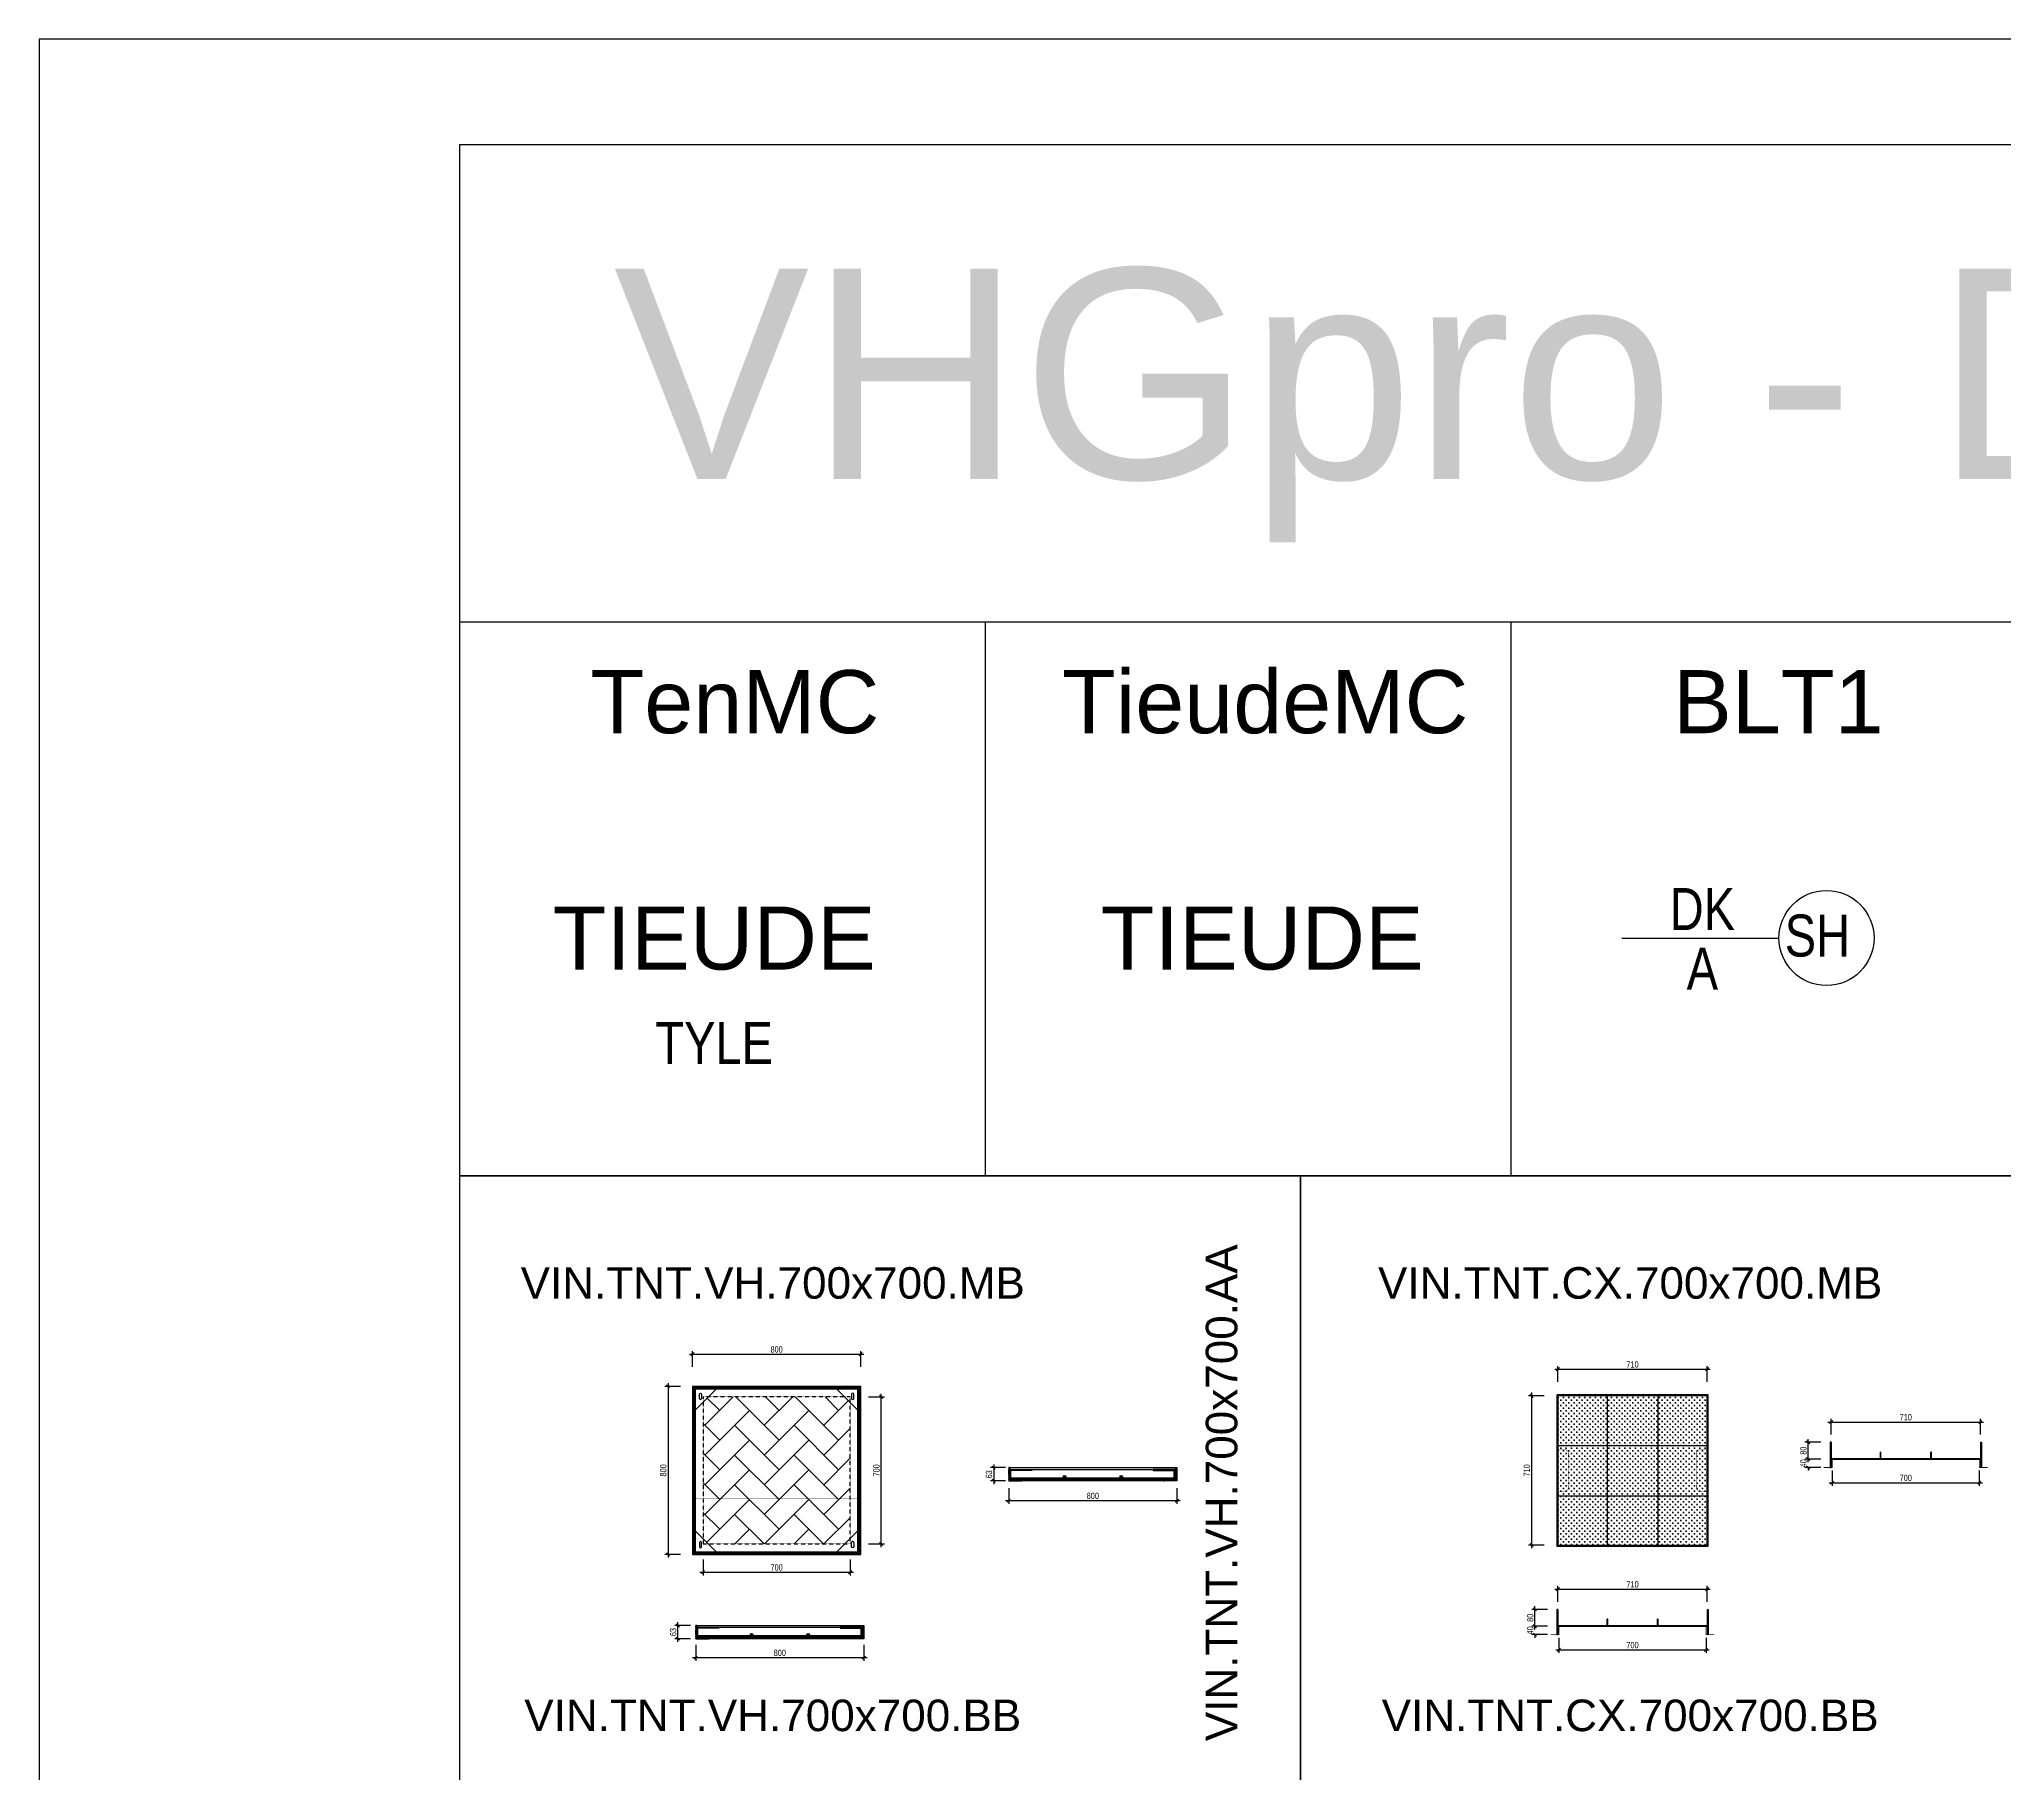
# Model space of a CAD drawing. Header units: feet. Extents: x 0 to 46220, y -100 to 29800.
# Drawn here: x 0 to 9349, y 21449 to 29700 of the extents above; entities that cross this region are included whole.
import ezdxf
from ezdxf.enums import TextEntityAlignment as Align

# ---------------------------------------------------------------- set-up
doc = ezdxf.new("R2010")
doc.units = ezdxf.units.FT
doc.header["$MEASUREMENT"] = 0
doc.linetypes.add('HIDDEN', pattern=[0.375, 0.25, -0.125])
doc.layers.get('Defpoints').update_dxf_attribs({"color": 8})
for name, color, linetype in [('1', 1, 'Continuous'), ('3', 3, 'Continuous'), ('VHG-140', 140, 'Continuous'), ('VHG-Dim', 140, 'Continuous'), ('VHG-Nap1', 4, 'Continuous'), ('VHG-Nap2', 125, 'Continuous'), ('VHG-Nap3', 251, 'Continuous'), ('VHG-Text', 7, 'Continuous'), ('VHG-Thep', 1, 'Continuous')]:
    doc.layers.add(name, color=color, linetype=linetype)
doc.styles.add('VHG-Unicode.Bold', font='arial.ttf', dxfattribs={"width": 0.8})
doc.styles.add('VHG-Unicode.Regular', font='arial.ttf', dxfattribs={"width": 0.8})
doc.dimstyles.new('VHG1-15', dxfattribs={"dimscale": 150, "dimtxt": 0.2, "dimasz": 0.1, "dimexe": 0.1, "dimexo": 0.1, "dimgap": 0.05, "dimtad": 1, "dimdec": 0, "dimzin": 0, "dimdsep": 46, "dimtxsty": 'VHG-Unicode.Regular', "dimblk": 'OBLIQUE', "dimcen": 0.1, "dimdle": 0.1, "dimclrd": 140, "dimclre": 140, "dimclrt": 7, "dimaunit": 1, "dimadec": 3, "dimazin": 0, "dimtfac": 1, "dimtdec": 0, "dimtix": 1, "dimtofl": 0, "dimtmove": 0, "dimatfit": 3, "dimldrblk": 'DOTSMALL', "dimfxl": 0.4, "dimfxlon": 1, "dimtolj": 1, "dimtzin": 0, "dimarcsym": 0})
pattern_1 = [(135, (5130.6742, 59866.94727), (-0.1767766953, -0.1767766953), [])]
pattern_2 = [(135, (5130.6742, 59866.94727), (-0.1767766953, -0.1767766953), [])]

# ---------------------------------------------------------------- blocks, each defined once
blk = doc.blocks.new('_Oblique')
at = {"layer": 'VHG-Dim', "linetype": 'ByBlock', "lineweight": -2}
blk.add_line((-0.5, -0.5), (0.5, 0.5), dxfattribs=at)
blk = doc.blocks.new('*D327')
at = {"layer": 'Defpoints', "color": 0, "transparency": 16777216}
for p in [(3107.4, 23291.5), (2990.8, 22491.5), (3107.4, 22491.5)]:
    blk.add_point(p, dxfattribs=at)
at = {"layer": 'VHG-Dim', "color": 140, "lineweight": -2, "transparency": 16777216}
for p, q in [((3050.8, 23291.5), (2975.8, 23291.5)), ((2990.8, 23306.5), (2990.8, 22476.5)), ((3050.8, 22491.5), (2975.8, 22491.5))]:
    blk.add_line(p, q, dxfattribs=at)
at = {"layer": 'VHG-Dim', "color": 140, "lineweight": -2, "transparency": 16777216, "xscale": 15, "yscale": 15, "zscale": 15}
for p, rotation in [((2990.8, 23291.5), 90), ((2990.8, 22491.5), 270)]:
    blk.add_blockref('_Oblique', p, dxfattribs=dict(at, rotation=rotation))
at = {"layer": 'VHG-Dim', "color": 7, "transparency": 16777216, "insert": (2968.3, 22891.5), "char_height": 30, "attachment_point": 5, "rotation": 90, "style": 'VHG-Unicode.Regular'}
blk.add_mtext('\\A1;800', dxfattribs=at)
blk = doc.blocks.new('_DotSmall')
at = {"layer": 'VHG-Thep', "linetype": 'ByBlock', "const_width": 0.5}
blk.add_lwpolyline([(-0.0625, 0, 1), (0.0625, 0, 1)], format="xyb", close=True, dxfattribs=at)
blk = doc.blocks.new('*D328')
at = {"layer": 'Defpoints', "color": 0, "transparency": 16777216}
for p in [(3907.4, 23444.5), (3107.4, 23291.5), (3907.4, 23291.5)]:
    blk.add_point(p, dxfattribs=at)
at = {"layer": 'VHG-Dim', "color": 140, "lineweight": -2, "transparency": 16777216}
for p, q in [((3092.4, 23444.5), (3922.4, 23444.5)), ((3107.4, 23384.5), (3107.4, 23459.5)), ((3907.4, 23384.5), (3907.4, 23459.5))]:
    blk.add_line(p, q, dxfattribs=at)
at = {"layer": 'VHG-Dim', "color": 140, "lineweight": -2, "transparency": 16777216, "xscale": 15, "yscale": 15, "zscale": 15, "rotation": 180}
blk.add_blockref('_Oblique', (3107.4, 23444.5), dxfattribs=at)
at = {"layer": 'VHG-Dim', "color": 140, "lineweight": -2, "transparency": 16777216, "xscale": 15, "yscale": 15, "zscale": 15}
blk.add_blockref('_Oblique', (3907.4, 23444.5), dxfattribs=at)
at = {"layer": 'VHG-Dim', "color": 7, "transparency": 16777216, "insert": (3507.4, 23467), "char_height": 30, "attachment_point": 5, "style": 'VHG-Unicode.Regular'}
blk.add_mtext('\\A1;800', dxfattribs=at)
blk = doc.blocks.new('*D329')
at = {"layer": 'Defpoints', "color": 0, "transparency": 16777216}
for p in [(3122.4, 22090.8), (3922.4, 22090.8), (3922.4, 22000.9)]:
    blk.add_point(p, dxfattribs=at)
at = {"layer": 'VHG-Dim', "color": 140, "lineweight": -2, "transparency": 16777216}
for p, q in [((3107.4, 22000.9), (3937.4, 22000.9)), ((3122.4, 22060.9), (3122.4, 21985.9)), ((3922.4, 22060.9), (3922.4, 21985.9))]:
    blk.add_line(p, q, dxfattribs=at)
at = {"layer": 'VHG-Dim', "color": 140, "lineweight": -2, "transparency": 16777216, "xscale": 15, "yscale": 15, "zscale": 15, "rotation": 180}
blk.add_blockref('_Oblique', (3122.4, 22000.9), dxfattribs=at)
at = {"layer": 'VHG-Dim', "color": 140, "lineweight": -2, "transparency": 16777216, "xscale": 15, "yscale": 15, "zscale": 15}
blk.add_blockref('_Oblique', (3922.4, 22000.9), dxfattribs=at)
at = {"layer": 'VHG-Dim', "color": 7, "transparency": 16777216, "insert": (3522.4, 22023.4), "char_height": 30, "attachment_point": 5, "style": 'VHG-Unicode.Regular'}
blk.add_mtext('\\A1;800', dxfattribs=at)
blk = doc.blocks.new('VIN.TNT.VH.700x700.MB')
at = {"layer": 'VHG-Nap3', "linetype": 'HIDDEN', "ltscale": 0.5}
h = blk.add_hatch(dxfattribs=at)
h.set_pattern_fill('AR-HBONE', color=256, scale=25, style=0)
h.set_pattern_definition([(45, (5145.67, 59734.2), (0, 141.42136), [300, -100]), (135, (5216.38, 59804.92), (1e-14, 141.42136), [300, -100])])
h.paths.add_polyline_path([(350, -324), (350, 324), (324, 350), (-324, 350), (-350, 324), (-350, -324), (-324, -350), (324, -350)])
at = {"layer": 'VHG-Nap1'}
for points in [[(400, -400), (400, 400), (-400, 400), (-400, -400)], [(395, -395), (395, 395), (-395, 395), (-395, -395)]]:
    blk.add_lwpolyline(points, close=True, dxfattribs=at)
at = {"layer": 'VHG-Nap1', "const_width": 0.5}
for points in [[(-135, -395), (-135, 395)], [(135, -395), (135, 395)], [(-395, 135), (395, 135)], [(-395, -135), (395, -135)]]:
    blk.add_lwpolyline(points, dxfattribs=at)
at = {"layer": 'VHG-Nap2'}
for points in [[(392, -392), (392, 392), (-392, 392), (-392, -392)], [(387, -387), (387, 387), (-387, 387), (-387, -387)]]:
    blk.add_lwpolyline(points, close=True, dxfattribs=at)
for points in [[(-287, 387), (-387, 287)], [(387, 287), (387, 387), (287, 387), (387, 287)], [(-287, -387), (-387, -287)], [(287, -387), (387, -287), (387, -387)]]:
    blk.add_lwpolyline(points, dxfattribs=at)
for points in [[(-366.9, 362.6, -1), (-356.9, 362.6), (-356.9, 342.6, -0.414214)], [(-366.9, 342.6), (-366.9, 362.6, -0.414214)], [(366.9, 342.6), (366.9, 362.6, 1), (356.9, 362.6)], [(356.9, 362.6), (356.9, 342.6, 1), (366.9, 342.6)], [(-356.9, -362.6), (-356.9, -342.6, 1), (-366.9, -342.6)], [(-366.9, -342.6), (-366.9, -362.6, 1), (-356.9, -362.6)], [(366.9, -362.6, -1), (356.9, -362.6), (356.9, -342.6, -0.414214)], [(366.9, -342.6), (366.9, -362.6, -0.414214)]]:
    blk.add_lwpolyline(points, format="xyb", dxfattribs=at)
for centre, start, end in [((-361.9, 342.6), 180, 359.99998), ((361.9, -342.6), 0, 180.00002)]:
    blk.add_arc(centre, 5, start, end, dxfattribs=at)
at = {"layer": 'VHG-Nap3', "linetype": 'HIDDEN', "ltscale": 0.5}
blk.add_lwpolyline([(350, -350), (350, 350), (-350, 350), (-350, -350)], close=True, dxfattribs=at)
blk = doc.blocks.new('VIN.TNT.VH.700x700.BB')
at = {"layer": 'VHG-Nap3'}
h = blk.add_hatch(dxfattribs=at)
h.set_pattern_fill('ANSI31', color=256, scale=2, angle=90, style=0)
h.set_pattern_definition([(225, (751261.06097, 904251.21415), (-0.176776695297, 0.176776695296), [])])
h.paths.add_polyline_path([(-395, -58), (-395, -0.1), (-400, -0.1), (-400, -63), (-395, -63), (-337.1, -63), (-337.1, -58)])
h = blk.add_hatch(dxfattribs=at)
h.set_pattern_fill('ANSI31', color=256, scale=2, angle=90, style=0)
h.set_pattern_definition([(225, (751261.06078, 904251.21415), (-0.176776695297, 0.176776695297), [])])
h.paths.add_polyline_path([(-390, -53), (-345.1, -53), (-345.1, -58), (-390, -58), (-395, -58), (-395, -8.1), (-390, -8.1)])
blk.add_hatch(color=256, dxfattribs=at).paths.add_polyline_path([(-390, -50), (-390, -53), (387, -53), (387, -50)])
h = blk.add_hatch(color=256, dxfattribs=at)
h.dxf.hatch_style = 1
h.paths.add_polyline_path([(-127.8, -43.8, 1), (-140.3, -43.8, 0.396195), (-134.4, -50), (-133.7, -50, 0.396195)])
h = blk.add_hatch(color=256, dxfattribs=at)
h.dxf.hatch_style = 1
h.paths.add_polyline_path([(141.7, -43.8, 1), (129.3, -43.8, 0.396195), (135.1, -50), (135.9, -50, 0.396195)])
h = blk.add_hatch(dxfattribs=at)
h.set_pattern_fill('ANSI31', color=256, scale=2, angle=90, style=0)
h.set_pattern_definition(pattern_1)
h.paths.add_polyline_path([(337.1, -58), (337.1, -63), (395, -63), (400, -63), (400, -0.1), (395, -0.1), (395, -58)])
h = blk.add_hatch(dxfattribs=at)
h.set_pattern_fill('ANSI31', color=256, scale=2, angle=90, style=0)
h.set_pattern_definition(pattern_1)
h.paths.add_polyline_path([(387, -53), (342.1, -53), (342.1, -58), (387, -58), (392, -58), (392, -8.1), (387, -8.1)])
at = {"layer": 'VHG-Nap1'}
blk.add_line((-337, -63), (-337, -58), dxfattribs=at)
for points in [[(-337, -58), (-395, -58), (-395, 0), (-400, 0), (-400, -63), (-395, -63), (-337, -63)], [(337, -58), (395, -58), (395, 0), (400, 0), (400, -63), (395, -63), (337, -63)], [(-290, -13), (-390, -13), (-390, -8), (-290, -8)], [(287, -13), (387, -13), (387, -8), (287, -8)]]:
    blk.add_lwpolyline(points, close=True, dxfattribs=at)
for points in [[(-390, -53), (-390, -8), (-395, -8), (-395, -58), (-345, -58), (-395, -58)], [(387, -50), (-390, -50)], [(-390, -53), (387, -53)], [(387, -53), (387, -8), (392, -8), (392, -58), (342, -58), (392, -58)]]:
    blk.add_lwpolyline(points, dxfattribs=at)
at = {"layer": 'VHG-Nap2'}
for centre in [(-134, -43.8), (135.5, -43.8)]:
    blk.add_circle(centre, 6.24, dxfattribs=at)
at = {"layer": 'VHG-Nap3'}
for p, q in [((-395, 0), (395, 0)), ((-395, -8), (395, -8))]:
    blk.add_line(p, q, dxfattribs=at)
blk.add_lwpolyline([(-337, -58), (337, -58), (337, -63), (-337, -63)], close=True, dxfattribs=at)
blk = doc.blocks.new('VIN.TNT.VH.700x700.AA')
at = {"layer": 'VHG-Nap3'}
h = blk.add_hatch(dxfattribs=at)
h.set_pattern_fill('ANSI31', color=256, scale=2, angle=90, style=0)
h.set_pattern_definition([(225, (751261.06097, 904251.21415), (-0.176776695297, 0.176776695296), [])])
h.paths.add_polyline_path([(-395, -58), (-395, -0.1), (-400, -0.1), (-400, -63), (-395, -63), (-337.1, -63), (-337.1, -58)])
h = blk.add_hatch(dxfattribs=at)
h.set_pattern_fill('ANSI31', color=256, scale=2, angle=90, style=0)
h.set_pattern_definition([(225, (751261.06078, 904251.21415), (-0.176776695297, 0.176776695297), [])])
h.paths.add_polyline_path([(-390, -53), (-345.1, -53), (-345.1, -58), (-390, -58), (-395, -58), (-395, -8.1), (-390, -8.1)])
blk.add_hatch(color=256, dxfattribs=at).paths.add_polyline_path([(-390, -50), (-390, -53), (387, -53), (387, -50)])
h = blk.add_hatch(color=256, dxfattribs=at)
h.dxf.hatch_style = 1
h.paths.add_polyline_path([(-127.8, -43.8, 1), (-140.3, -43.8, 0.396195), (-134.4, -50), (-133.7, -50, 0.396195)])
h = blk.add_hatch(color=256, dxfattribs=at)
h.dxf.hatch_style = 1
h.paths.add_polyline_path([(141.7, -43.8, 1), (129.3, -43.8, 0.396195), (135.1, -50), (135.9, -50, 0.396195)])
h = blk.add_hatch(dxfattribs=at)
h.set_pattern_fill('ANSI31', color=256, scale=2, angle=90, style=0)
h.set_pattern_definition(pattern_2)
h.paths.add_polyline_path([(337.1, -58), (337.1, -63), (395, -63), (400, -63), (400, -0.1), (395, -0.1), (395, -58)])
h = blk.add_hatch(dxfattribs=at)
h.set_pattern_fill('ANSI31', color=256, scale=2, angle=90, style=0)
h.set_pattern_definition(pattern_2)
h.paths.add_polyline_path([(387, -53), (342.1, -53), (342.1, -58), (387, -58), (392, -58), (392, -8.1), (387, -8.1)])
at = {"layer": 'VHG-Nap1'}
blk.add_line((-337, -63), (-337, -58), dxfattribs=at)
for points in [[(-337, -58), (-395, -58), (-395, 0), (-400, 0), (-400, -63), (-395, -63), (-337, -63)], [(337, -58), (395, -58), (395, 0), (400, 0), (400, -63), (395, -63), (337, -63)], [(-290, -13), (-390, -13), (-390, -8), (-290, -8)], [(287, -13), (387, -13), (387, -8), (287, -8)]]:
    blk.add_lwpolyline(points, close=True, dxfattribs=at)
for points in [[(-390, -53), (-390, -8), (-395, -8), (-395, -58), (-345, -58), (-395, -58)], [(387, -50), (-390, -50)], [(-390, -53), (387, -53)], [(387, -53), (387, -8), (392, -8), (392, -58), (342, -58), (392, -58)]]:
    blk.add_lwpolyline(points, dxfattribs=at)
at = {"layer": 'VHG-Nap2'}
for centre in [(-134, -43.8), (135.5, -43.8)]:
    blk.add_circle(centre, 6.24, dxfattribs=at)
at = {"layer": 'VHG-Nap3'}
for p, q in [((-395, 0), (395, 0)), ((-395, -8), (395, -8))]:
    blk.add_line(p, q, dxfattribs=at)
blk.add_lwpolyline([(-337, -58), (337, -58), (337, -63), (-337, -63)], close=True, dxfattribs=at)
blk = doc.blocks.new('*D326')
at = {"layer": 'Defpoints', "color": 0, "transparency": 16777216}
for p in [(3037.7, 22153.8), (3122.4, 22153.8), (3122.4, 22090.8)]:
    blk.add_point(p, dxfattribs=at)
at = {"layer": 'VHG-Dim', "color": 140, "lineweight": -2, "transparency": 16777216}
for p, q in [((3037.7, 22075.8), (3037.7, 22168.8)), ((3097.7, 22153.8), (3022.7, 22153.8)), ((3097.7, 22090.8), (3022.7, 22090.8))]:
    blk.add_line(p, q, dxfattribs=at)
at = {"layer": 'VHG-Dim', "color": 140, "lineweight": -2, "transparency": 16777216, "xscale": 15, "yscale": 15, "zscale": 15}
for p, rotation in [((3037.7, 22153.8), 90), ((3037.7, 22090.8), 270)]:
    blk.add_blockref('_Oblique', p, dxfattribs=dict(at, rotation=rotation))
at = {"layer": 'VHG-Dim', "color": 7, "transparency": 16777216, "insert": (3015.2, 22122.3), "char_height": 30, "attachment_point": 5, "rotation": 90, "style": 'VHG-Unicode.Regular'}
blk.add_mtext('\\A1;63', dxfattribs=at)
blk = doc.blocks.new('*D324')
at = {"layer": 'Defpoints', "color": 0, "transparency": 16777216}
for p in [(4540.2, 22841.6), (4611.4, 22904.6), (4611.4, 22841.6)]:
    blk.add_point(p, dxfattribs=at)
at = {"layer": 'VHG-Dim', "color": 140, "lineweight": -2, "transparency": 16777216}
for p, q in [((4540.2, 22919.6), (4540.2, 22826.6)), ((4596.4, 22904.6), (4525.2, 22904.6)), ((4596.4, 22841.6), (4525.2, 22841.6))]:
    blk.add_line(p, q, dxfattribs=at)
at = {"layer": 'VHG-Dim', "color": 140, "lineweight": -2, "transparency": 16777216, "xscale": 15, "yscale": 15, "zscale": 15}
for p, rotation in [((4540.2, 22904.6), 90), ((4540.2, 22841.6), 270)]:
    blk.add_blockref('_Oblique', p, dxfattribs=dict(at, rotation=rotation))
at = {"layer": 'VHG-Dim', "color": 7, "transparency": 16777216, "insert": (4517.7, 22873.1), "char_height": 30, "attachment_point": 5, "rotation": 90, "style": 'VHG-Unicode.Regular'}
blk.add_mtext('\\A1;63', dxfattribs=at)
blk = doc.blocks.new('*D325')
at = {"layer": 'Defpoints', "color": 0, "transparency": 16777216}
for p in [(4611.4, 22841.6), (5411.4, 22841.6), (5411.4, 22747.8)]:
    blk.add_point(p, dxfattribs=at)
at = {"layer": 'VHG-Dim', "color": 140, "lineweight": -2, "transparency": 16777216}
for p, q in [((4596.4, 22747.8), (5426.4, 22747.8)), ((4611.4, 22807.8), (4611.4, 22732.8)), ((5411.4, 22807.8), (5411.4, 22732.8))]:
    blk.add_line(p, q, dxfattribs=at)
at = {"layer": 'VHG-Dim', "color": 140, "lineweight": -2, "transparency": 16777216, "xscale": 15, "yscale": 15, "zscale": 15, "rotation": 180}
blk.add_blockref('_Oblique', (4611.4, 22747.8), dxfattribs=at)
at = {"layer": 'VHG-Dim', "color": 140, "lineweight": -2, "transparency": 16777216, "xscale": 15, "yscale": 15, "zscale": 15}
blk.add_blockref('_Oblique', (5411.4, 22747.8), dxfattribs=at)
at = {"layer": 'VHG-Dim', "color": 7, "transparency": 16777216, "insert": (5011.4, 22770.3), "char_height": 30, "attachment_point": 5, "style": 'VHG-Unicode.Regular'}
blk.add_mtext('\\A1;800', dxfattribs=at)
blk = doc.blocks.new('*D322')
at = {"layer": 'Defpoints', "color": 0, "transparency": 16777216}
for p in [(3157.4, 22541.5), (3857.4, 22541.5), (3857.4, 22407.1)]:
    blk.add_point(p, dxfattribs=at)
at = {"layer": 'VHG-Dim', "color": 140, "lineweight": -2, "transparency": 16777216}
for p, q in [((3157.4, 22467.1), (3157.4, 22392.1)), ((3857.4, 22467.1), (3857.4, 22392.1)), ((3142.4, 22407.1), (3872.4, 22407.1))]:
    blk.add_line(p, q, dxfattribs=at)
at = {"layer": 'VHG-Dim', "color": 140, "lineweight": -2, "transparency": 16777216, "xscale": 15, "yscale": 15, "zscale": 15, "rotation": 180}
blk.add_blockref('_Oblique', (3157.4, 22407.1), dxfattribs=at)
at = {"layer": 'VHG-Dim', "color": 140, "lineweight": -2, "transparency": 16777216, "xscale": 15, "yscale": 15, "zscale": 15}
blk.add_blockref('_Oblique', (3857.4, 22407.1), dxfattribs=at)
at = {"layer": 'VHG-Dim', "color": 7, "transparency": 16777216, "insert": (3507.4, 22429.6), "char_height": 30, "attachment_point": 5, "style": 'VHG-Unicode.Regular'}
blk.add_mtext('\\A1;700', dxfattribs=at)
blk = doc.blocks.new('*D323')
at = {"layer": 'Defpoints', "color": 0, "transparency": 16777216}
for p in [(3857.4, 23241.5), (4004.9, 23241.5), (3857.4, 22541.5)]:
    blk.add_point(p, dxfattribs=at)
at = {"layer": 'VHG-Dim', "color": 140, "lineweight": -2, "transparency": 16777216}
for p, q in [((3944.9, 23241.5), (4019.9, 23241.5)), ((4004.9, 22526.5), (4004.9, 23256.5)), ((3944.9, 22541.5), (4019.9, 22541.5))]:
    blk.add_line(p, q, dxfattribs=at)
at = {"layer": 'VHG-Dim', "color": 140, "lineweight": -2, "transparency": 16777216, "xscale": 15, "yscale": 15, "zscale": 15}
for p, rotation in [((4004.9, 23241.5), 90), ((4004.9, 22541.5), 270)]:
    blk.add_blockref('_Oblique', p, dxfattribs=dict(at, rotation=rotation))
at = {"layer": 'VHG-Dim', "color": 7, "transparency": 16777216, "insert": (3982.4, 22891.5), "char_height": 30, "attachment_point": 5, "rotation": 90, "style": 'VHG-Unicode.Regular'}
blk.add_mtext('\\A1;700', dxfattribs=at)
blk = doc.blocks.new('*D379')
at = {"layer": 'Defpoints', "color": 0, "transparency": 16777216}
for p in [(7933.8, 22326.8), (7223.8, 22110.3, 2.5), (7933.8, 22110.3, 2.5)]:
    blk.add_point(p, dxfattribs=at)
at = {"layer": 'VHG-Dim', "color": 140, "lineweight": -2, "transparency": 16777216}
for p, q in [((7208.8, 22326.8), (7948.8, 22326.8)), ((7223.8, 22266.8), (7223.8, 22341.8)), ((7933.8, 22266.8), (7933.8, 22341.8))]:
    blk.add_line(p, q, dxfattribs=at)
at = {"layer": 'VHG-Dim', "color": 140, "lineweight": -2, "transparency": 16777216, "xscale": 15, "yscale": 15, "zscale": 15, "rotation": 180}
blk.add_blockref('_Oblique', (7223.8, 22326.8), dxfattribs=at)
at = {"layer": 'VHG-Dim', "color": 140, "lineweight": -2, "transparency": 16777216, "xscale": 15, "yscale": 15, "zscale": 15}
blk.add_blockref('_Oblique', (7933.8, 22326.8), dxfattribs=at)
at = {"layer": 'VHG-Dim', "color": 7, "transparency": 16777216, "insert": (7578.8, 22349.3), "char_height": 30, "attachment_point": 5, "style": 'VHG-Unicode.Regular'}
blk.add_mtext('\\A1;710', dxfattribs=at)
blk = doc.blocks.new('*D380')
at = {"layer": 'Defpoints', "color": 0, "transparency": 16777216}
for p in [(7223.8, 23246.5, 2.5), (7099, 22536.5), (7223.8, 22536.5, 2.5)]:
    blk.add_point(p, dxfattribs=at)
at = {"layer": 'VHG-Dim', "color": 140, "lineweight": -2, "transparency": 16777216}
for p, q in [((7159, 23246.5), (7084, 23246.5)), ((7099, 23261.5), (7099, 22521.5)), ((7159, 22536.5), (7084, 22536.5))]:
    blk.add_line(p, q, dxfattribs=at)
at = {"layer": 'VHG-Dim', "color": 140, "lineweight": -2, "transparency": 16777216, "xscale": 15, "yscale": 15, "zscale": 15}
for p, rotation in [((7099, 23246.5), 90), ((7099, 22536.5), 270)]:
    blk.add_blockref('_Oblique', p, dxfattribs=dict(at, rotation=rotation))
at = {"layer": 'VHG-Dim', "color": 7, "transparency": 16777216, "insert": (7076.5, 22891.5), "char_height": 30, "attachment_point": 5, "rotation": 90, "style": 'VHG-Unicode.Regular'}
blk.add_mtext('\\A1;710', dxfattribs=at)
blk = doc.blocks.new('*D381')
at = {"layer": 'Defpoints', "color": 0, "transparency": 16777216}
for p in [(7933.8, 23373.1), (7223.8, 23246.5, 2.5), (7933.8, 23246.5, 2.5)]:
    blk.add_point(p, dxfattribs=at)
at = {"layer": 'VHG-Dim', "color": 140, "lineweight": -2, "transparency": 16777216}
for p, q in [((7223.8, 23313.1), (7223.8, 23388.1)), ((7933.8, 23313.1), (7933.8, 23388.1)), ((7208.8, 23373.1), (7948.8, 23373.1))]:
    blk.add_line(p, q, dxfattribs=at)
at = {"layer": 'VHG-Dim', "color": 140, "lineweight": -2, "transparency": 16777216, "xscale": 15, "yscale": 15, "zscale": 15, "rotation": 180}
blk.add_blockref('_Oblique', (7223.8, 23373.1), dxfattribs=at)
at = {"layer": 'VHG-Dim', "color": 140, "lineweight": -2, "transparency": 16777216, "xscale": 15, "yscale": 15, "zscale": 15}
blk.add_blockref('_Oblique', (7933.8, 23373.1), dxfattribs=at)
at = {"layer": 'VHG-Dim', "color": 7, "transparency": 16777216, "insert": (7578.8, 23395.6), "char_height": 30, "attachment_point": 5, "style": 'VHG-Unicode.Regular'}
blk.add_mtext('\\A1;710', dxfattribs=at)
blk = doc.blocks.new('*D382')
at = {"layer": 'Defpoints', "color": 0, "transparency": 16777216}
for p in [(7114.6, 22110.3), (7223.8, 22150.3, 2.5), (7223.8, 22110.3, 2.5)]:
    blk.add_point(p, dxfattribs=at)
at = {"layer": 'VHG-Dim', "color": 140, "lineweight": -2, "transparency": 16777216}
for p, q in [((7114.6, 22150.3), (7114.6, 22165.3)), ((7174.5, 22150.3), (7099.6, 22150.3)), ((7174.5, 22110.3), (7099.6, 22110.3)), ((7114.6, 22110.3), (7114.6, 22095.3))]:
    blk.add_line(p, q, dxfattribs=at)
at = {"layer": 'VHG-Dim', "color": 140, "lineweight": -2, "transparency": 16777216, "xscale": 15, "yscale": 15, "zscale": 15}
for p, rotation in [((7114.6, 22150.3), 270), ((7114.6, 22110.3), 90)]:
    blk.add_blockref('_Oblique', p, dxfattribs=dict(at, rotation=rotation))
at = {"layer": 'VHG-Dim', "color": 7, "transparency": 16777216, "insert": (7092.1, 22130.3), "char_height": 30, "attachment_point": 5, "rotation": 90, "style": 'VHG-Unicode.Regular'}
blk.add_mtext('\\A1;40', dxfattribs=at)
blk = doc.blocks.new('*D383')
at = {"layer": 'Defpoints', "color": 0, "transparency": 16777216}
for p in [(7114.6, 22230.3), (7223.8, 22230.3, 2.5), (7223.8, 22150.3, 2.5)]:
    blk.add_point(p, dxfattribs=at)
at = {"layer": 'VHG-Dim', "color": 140, "lineweight": -2, "transparency": 16777216}
for p, q in [((7174.5, 22230.3), (7099.6, 22230.3)), ((7114.6, 22135.3), (7114.6, 22245.3)), ((7174.5, 22150.3), (7099.6, 22150.3))]:
    blk.add_line(p, q, dxfattribs=at)
at = {"layer": 'VHG-Dim', "color": 140, "lineweight": -2, "transparency": 16777216, "xscale": 15, "yscale": 15, "zscale": 15}
for p, rotation in [((7114.6, 22230.3), 90), ((7114.6, 22150.3), 270)]:
    blk.add_blockref('_Oblique', p, dxfattribs=dict(at, rotation=rotation))
at = {"layer": 'VHG-Dim', "color": 7, "transparency": 16777216, "insert": (7092.1, 22190.3), "char_height": 30, "attachment_point": 5, "rotation": 90, "style": 'VHG-Unicode.Regular'}
blk.add_mtext('\\A1;80', dxfattribs=at)
blk = doc.blocks.new('VIN.TNT.CX.700x700.MB')
at = {"layer": 'VHG-Nap2'}
h = blk.add_hatch(dxfattribs=at)
h.set_pattern_fill('CROSS', color=256, scale=2)
h.set_pattern_definition([(0, (21973319.912, -10904146.856), (12.7, 12.7), [6.35, -19.05]), (90, (21973323.087, -10904150.031), (-12.7, 12.7), [6.35, -19.05])])
h.paths.add_polyline_path([(-355, 355), (-355, -355), (355, -355), (355, 355)])
at = {"layer": 'VHG-Nap1'}
for p, q in [((-120.3, 355), (-120.3, -355)), ((120.3, 355), (120.3, -355)), ((-355, 119.3), (357, 119.3)), ((-355, -120.3), (355, -120.3))]:
    blk.add_line(p, q, dxfattribs=at)
for points in [[(360, -360), (360, 360), (-360, 360), (-360, -360)], [(355, -355), (355, 355), (-355, 355), (-355, -355)]]:
    blk.add_lwpolyline(points, close=True, dxfattribs=at)
at = {"layer": 'VHG-Nap1', "ltscale": 1.166667, "const_width": 2}
for points in [[(-355.3, 99.6), (-325.3, 99.8, -0.414214), (-305.1, 80), (-303.8, -80, -0.414214), (-323.6, -100.2), (-353.6, -100.4)], [(355.3, 99.6), (325.3, 99.8, 0.414214), (305.1, 80), (303.8, -80, 0.414214), (323.6, -100.2), (353.6, -100.4)]]:
    blk.add_lwpolyline(points, format="xyb", dxfattribs=at)
at = {"layer": 'VHG-Nap1'}
for p in [(-120.3, 355), (120.3, 355), (-355, 123.3), (-355, -123.3)]:
    blk.add_point(p, dxfattribs=at)
blk = doc.blocks.new('VIN.TNT.CX.700x700.BB')
at = {"layer": 'VHG-Nap1'}
for p, q in [((-120.8, -77), (-120.8, -47)), ((-117.8, -47), (-120.8, -47)), ((-117.8, -77), (-117.8, -47)), ((118.8, -77), (118.8, -47)), ((121.8, -47), (118.8, -47)), ((121.8, -77), (121.8, -47))]:
    blk.add_line(p, q, dxfattribs=at)
for points in [[(-355, 0), (-360, 0), (-360, -120), (-355, -120)], [(-355, 0), (-355, -120)], [(355, 0), (355, -120)], [(355, 0), (360, 0), (360, -120), (355, -120)], [(-355, -77), (355, -77)], [(-355, -80), (355, -80)]]:
    blk.add_lwpolyline(points, dxfattribs=at)
at = {"layer": 'VHG-Nap3', "const_width": 4}
for points in [[(-350, -80), (-350, -120), (-390, -120)], [(350, -80), (350, -120), (390, -120)]]:
    blk.add_lwpolyline(points, dxfattribs=at)
blk = doc.blocks.new('VIN.TNT.CX.700x700.AA')
at = {"layer": 'VHG-Nap1'}
for p, q in [((-120.8, -77), (-120.8, -47)), ((-117.8, -47), (-120.8, -47)), ((-117.8, -77), (-117.8, -47)), ((118.8, -77), (118.8, -47)), ((121.8, -47), (118.8, -47)), ((121.8, -77), (121.8, -47))]:
    blk.add_line(p, q, dxfattribs=at)
for points in [[(-355, 0), (-360, 0), (-360, -120), (-355, -120)], [(-355, 0), (-355, -120)], [(355, 0), (355, -120)], [(355, 0), (360, 0), (360, -120), (355, -120)], [(-355, -77), (355, -77)], [(-355, -80), (355, -80)]]:
    blk.add_lwpolyline(points, dxfattribs=at)
at = {"layer": 'VHG-Nap3', "const_width": 4}
for points in [[(-350, -80), (-350, -120), (-390, -120)], [(350, -80), (350, -120), (390, -120)]]:
    blk.add_lwpolyline(points, dxfattribs=at)
blk = doc.blocks.new('TieudeMC')
at = {"layer": 'VHG-Text', "color": 3, "style": 'VHG-Unicode.Bold'}
blk.add_attdef('TIEUDE', text='', height=300, dxfattribs=at).set_placement((0, 0), align=Align.MIDDLE_CENTER)
blk = doc.blocks.new('Khung')
at = {"layer": 'Defpoints'}
blk.add_lwpolyline([(0, -29700), (42000, -29700), (42000, 0), (0, 0)], close=True, dxfattribs=at)
at = {"layer": 'VHG-140'}
blk.add_lwpolyline([(2000, -500), (41500, -500), (41500, -29200), (2000, -29200)], close=True, dxfattribs=at)
blk = doc.blocks.new('TenMC')
at = {"layer": 'VHG-Text', "color": 3, "style": 'VHG-Unicode.Bold'}
blk.add_attdef('TIEUDE', text='', height=300, dxfattribs=at).set_placement((0, 0), align=Align.MIDDLE_CENTER)
at = {"layer": 'VHG-Text', "style": 'VHG-Unicode.Regular', "width": 0.8}
blk.add_attdef('TYLE', text='', height=200, dxfattribs=at).set_placement((0, -500), align=Align.MIDDLE_CENTER)
blk = doc.blocks.new('BLT1')
at = {"layer": 'VHG-Dim'}
blk.add_line((0, 0), (747.6, 0), dxfattribs=at)
at = {"layer": 'VHG-Dim', "ltscale": 0.3}
blk.add_circle((973.8, 0), 226.2, dxfattribs=at)
at = {"layer": 'VHG-Text', "style": 'VHG-Unicode.Regular', "width": 0.8}
for tag, p in [('DK', (383.5, 38)), ('SH', (969.7, -88.1)), ('A', (383.5, -245))]:
    blk.add_attdef(tag, text='', height=200, dxfattribs=at).set_placement(p, align=Align.CENTER)
blk = doc.blocks.new('*D345')
at = {"layer": 'Defpoints', "color": 0, "transparency": 16777216}
for p in [(7228.8, 22110.3), (7928.8, 22110.3), (7928.8, 22037.9)]:
    blk.add_point(p, dxfattribs=at)
at = {"layer": 'VHG-Dim', "color": 140, "lineweight": -2, "transparency": 16777216}
for p, q in [((7228.8, 22095.3), (7228.8, 22022.9)), ((7928.8, 22095.3), (7928.8, 22022.9)), ((7213.8, 22037.9), (7943.8, 22037.9))]:
    blk.add_line(p, q, dxfattribs=at)
at = {"layer": 'VHG-Dim', "color": 140, "lineweight": -2, "transparency": 16777216, "xscale": 15, "yscale": 15, "zscale": 15, "rotation": 180}
blk.add_blockref('_Oblique', (7228.8, 22037.9), dxfattribs=at)
at = {"layer": 'VHG-Dim', "color": 140, "lineweight": -2, "transparency": 16777216, "xscale": 15, "yscale": 15, "zscale": 15}
blk.add_blockref('_Oblique', (7928.8, 22037.9), dxfattribs=at)
at = {"layer": 'VHG-Dim', "color": 7, "transparency": 16777216, "insert": (7578.8, 22060.4), "char_height": 30, "attachment_point": 5, "style": 'VHG-Unicode.Regular'}
blk.add_mtext('\\A1;700', dxfattribs=at)
blk = doc.blocks.new('*D346')
at = {"layer": 'Defpoints', "color": 0, "transparency": 16777216}
for p in [(9233.7, 23121.8), (8523.7, 22905.4, 2.5), (9233.7, 22905.4, 2.5)]:
    blk.add_point(p, dxfattribs=at)
at = {"layer": 'VHG-Dim', "color": 140, "lineweight": -2, "transparency": 16777216}
for p, q in [((8508.7, 23121.8), (9248.7, 23121.8)), ((8523.7, 23061.8), (8523.7, 23136.8)), ((9233.7, 23061.8), (9233.7, 23136.8))]:
    blk.add_line(p, q, dxfattribs=at)
at = {"layer": 'VHG-Dim', "color": 140, "lineweight": -2, "transparency": 16777216, "xscale": 15, "yscale": 15, "zscale": 15, "rotation": 180}
blk.add_blockref('_Oblique', (8523.7, 23121.8), dxfattribs=at)
at = {"layer": 'VHG-Dim', "color": 140, "lineweight": -2, "transparency": 16777216, "xscale": 15, "yscale": 15, "zscale": 15}
blk.add_blockref('_Oblique', (9233.7, 23121.8), dxfattribs=at)
at = {"layer": 'VHG-Dim', "color": 7, "transparency": 16777216, "insert": (8878.7, 23144.3), "char_height": 30, "attachment_point": 5, "style": 'VHG-Unicode.Regular'}
blk.add_mtext('\\A1;710', dxfattribs=at)
blk = doc.blocks.new('*D347')
at = {"layer": 'Defpoints', "color": 0, "transparency": 16777216}
for p in [(8523.7, 22945.4, 2.5), (8414.4, 22905.4), (8523.7, 22905.4, 2.5)]:
    blk.add_point(p, dxfattribs=at)
at = {"layer": 'VHG-Dim', "color": 140, "lineweight": -2, "transparency": 16777216}
for p, q in [((8474.4, 22945.4), (8399.4, 22945.4)), ((8414.4, 22945.4), (8414.4, 22960.4)), ((8474.4, 22905.4), (8399.4, 22905.4)), ((8414.4, 22905.4), (8414.4, 22890.4))]:
    blk.add_line(p, q, dxfattribs=at)
at = {"layer": 'VHG-Dim', "color": 140, "lineweight": -2, "transparency": 16777216, "xscale": 15, "yscale": 15, "zscale": 15}
for p, rotation in [((8414.4, 22945.4), 270), ((8414.4, 22905.4), 90)]:
    blk.add_blockref('_Oblique', p, dxfattribs=dict(at, rotation=rotation))
at = {"layer": 'VHG-Dim', "color": 7, "transparency": 16777216, "insert": (8391.9, 22925.4), "char_height": 30, "attachment_point": 5, "rotation": 90, "style": 'VHG-Unicode.Regular'}
blk.add_mtext('\\A1;40', dxfattribs=at)
blk = doc.blocks.new('*D348')
at = {"layer": 'Defpoints', "color": 0, "transparency": 16777216}
for p in [(8414.4, 23025.4), (8523.7, 23025.4, 2.5), (8523.7, 22945.4, 2.5)]:
    blk.add_point(p, dxfattribs=at)
at = {"layer": 'VHG-Dim', "color": 140, "lineweight": -2, "transparency": 16777216}
for p, q in [((8474.4, 23025.4), (8399.4, 23025.4)), ((8414.4, 22930.4), (8414.4, 23040.4)), ((8474.4, 22945.4), (8399.4, 22945.4))]:
    blk.add_line(p, q, dxfattribs=at)
at = {"layer": 'VHG-Dim', "color": 140, "lineweight": -2, "transparency": 16777216, "xscale": 15, "yscale": 15, "zscale": 15}
for p, rotation in [((8414.4, 23025.4), 90), ((8414.4, 22945.4), 270)]:
    blk.add_blockref('_Oblique', p, dxfattribs=dict(at, rotation=rotation))
at = {"layer": 'VHG-Dim', "color": 7, "transparency": 16777216, "insert": (8391.9, 22985.4), "char_height": 30, "attachment_point": 5, "rotation": 90, "style": 'VHG-Unicode.Regular'}
blk.add_mtext('\\A1;80', dxfattribs=at)
blk = doc.blocks.new('*D349')
at = {"layer": 'Defpoints', "color": 0, "transparency": 16777216}
for p in [(8528.7, 22905.4), (9228.7, 22905.4), (9228.7, 22832.9)]:
    blk.add_point(p, dxfattribs=at)
at = {"layer": 'VHG-Dim', "color": 140, "lineweight": -2, "transparency": 16777216}
for p, q in [((8513.7, 22832.9), (9243.7, 22832.9)), ((8528.7, 22890.4), (8528.7, 22817.9)), ((9228.7, 22890.4), (9228.7, 22817.9))]:
    blk.add_line(p, q, dxfattribs=at)
at = {"layer": 'VHG-Dim', "color": 140, "lineweight": -2, "transparency": 16777216, "xscale": 15, "yscale": 15, "zscale": 15, "rotation": 180}
blk.add_blockref('_Oblique', (8528.7, 22832.9), dxfattribs=at)
at = {"layer": 'VHG-Dim', "color": 140, "lineweight": -2, "transparency": 16777216, "xscale": 15, "yscale": 15, "zscale": 15}
blk.add_blockref('_Oblique', (9228.7, 22832.9), dxfattribs=at)
at = {"layer": 'VHG-Dim', "color": 7, "transparency": 16777216, "insert": (8878.7, 22855.4), "char_height": 30, "attachment_point": 5, "style": 'VHG-Unicode.Regular'}
blk.add_mtext('\\A1;700', dxfattribs=at)

msp = doc.modelspace()

# ---------------------------------------------------------------- linework, layer by layer
at = {"layer": 'VHG-140'}
for p, q in [((4500, 26929.1), (4500, 24292.5)), ((7000, 26929.1), (7000, 24292.5))]:
    msp.add_line(p, q, dxfattribs=at)
for points in [[(2000, 26929.1), (41500, 26929.1), (41500, 24292.5), (2000, 24292.5)], [(2000, 24292.5), (6000, 24292.5), (6000, 21292.5), (2000, 21292.5)], [(6000, 24292.5), (10000, 24292.5), (10000, 21292.5), (6000, 21292.5)]]:
    msp.add_lwpolyline(points, close=True, dxfattribs=at)

# ---------------------------------------------------------------- block references
at = {"layer": '1'}
for name, p in [('VIN.TNT.VH.700x700.MB', (3507.4, 22891.5)), ('VIN.TNT.CX.700x700.MB', (7578.8, 22891.5)), ('VIN.TNT.CX.700x700.AA', (8878.7, 23025.4)), ('VIN.TNT.VH.700x700.AA', (5011.4, 22904.6)), ('VIN.TNT.CX.700x700.BB', (7578.8, 22230.3)), ('VIN.TNT.VH.700x700.BB', (3522.4, 22153.8))]:
    msp.add_blockref(name, p, dxfattribs=at)
at = {"layer": 'Defpoints'}
msp.add_blockref('Khung', (0, 29700), dxfattribs=at)
at = {"layer": 'VHG-Text'}
ref = msp.add_blockref('BLT1', (7527.9, 25424.3), dxfattribs=at)
ref.add_attrib('SH', 'SH', dxfattribs={"height": 200, "style": 'VHG-Unicode.Regular', "width": 0.8}).set_placement((8458.3, 25336.2), align=Align.CENTER)
ref.add_attrib('DK', 'DK', dxfattribs={"height": 200, "style": 'VHG-Unicode.Regular', "width": 0.8}).set_placement((7911.3, 25462.3), align=Align.CENTER)
ref.add_attrib('A', 'A', dxfattribs={"height": 200, "style": 'VHG-Unicode.Regular', "width": 0.8}).set_placement((7911.3, 25179.2), align=Align.CENTER)
ref = msp.add_blockref('TenMC', (3210.4, 25424.3), dxfattribs=at)
ref.add_attrib('TIEUDE', 'TIEUDE', dxfattribs={"layer": '3', "height": 300, "style": 'VHG-Unicode.Bold'}).set_placement((3210.4, 25424.3), align=Align.MIDDLE_CENTER)
ref.add_attrib('TYLE', 'TYLE', dxfattribs={"height": 200, "style": 'VHG-Unicode.Regular', "width": 0.8}).set_placement((3210.4, 24924.3), align=Align.MIDDLE_CENTER)
msp.add_blockref('TieudeMC', (5817.3, 25424.3), dxfattribs=at).add_auto_attribs({'TIEUDE': 'TIEUDE'})

# ---------------------------------------------------------------- texts
at = {"layer": 'VHG-Text', "style": 'VHG-Unicode.Bold'}
for s, height, p in [('VHGpro - Dim 1-100  - H = 200', 1000, (12377.4, 27608.8)), ('TenMC', 300, (3308.9, 26398.7)), ('TieudeMC', 300, (5830.9, 26398.7)), ('BLT1', 300, (8272.4, 26398.7)), ('VIN.TNT.VH.700x700.MB', 150, (3489, 23708.4)), ('VIN.TNT.CX.700x700.MB', 150, (7567.6, 23708.4)), ('VIN.TNT.VH.700x700.BB', 150, (3489, 21651.1)), ('VIN.TNT.CX.700x700.BB', 150, (7567.6, 21651.1))]:
    msp.add_text(s, height=height, dxfattribs=at).set_placement(p, align=Align.CENTER)
msp.add_text('VIN.TNT.VH.700x700.AA', height=150, rotation=90, dxfattribs=at).set_placement((5698.9, 22785.3), align=Align.CENTER)

# ---------------------------------------------------------------- dimensions: what is measured, and where the dimension line sits
at = {"layer": 'VHG-Dim'}
for base, p1, p2, picture, middle in [((3907.4, 23444.5), (3107.4, 23291.5), (3907.4, 23291.5), '*D328', (3507.4, 23467)), ((7933.8, 23373.1, -2.5), (7223.8, 23246.5), (7933.8, 23246.5), '*D381', (7578.8, 23395.6, -2.5))]:
    dim = msp.add_linear_dim(base=base, p1=p1, p2=p2, dimstyle='VHG1-15', override={"dimtxsty": 'VHG-Unicode.Regular'}, dxfattribs=at)
    dim.commit()
    dim.dimension.update_dxf_attribs({"geometry": picture, "text_midpoint": middle})
for base, p1, p2, picture, middle in [((2990.8, 22491.5), (3107.4, 23291.5), (3107.4, 22491.5), '*D327', (2968.3, 22891.5)), ((7099, 22536.5, -2.5), (7223.8, 23246.5), (7223.8, 22536.5), '*D380', (7076.5, 22891.5, -2.5)), ((8414.4, 23025.4, -2.5), (8523.7, 22945.4), (8523.7, 23025.4), '*D348', (8391.9, 22985.4, -2.5)), ((8414.4, 22905.4, -2.5), (8523.7, 22945.4), (8523.7, 22905.4), '*D347', (8391.9, 22925.4, -2.5)), ((3037.7, 22153.8), (3122.4, 22090.8), (3122.4, 22153.8), '*D326', (3015.2, 22122.3)), ((7114.6, 22230.3, -2.5), (7223.8, 22150.3), (7223.8, 22230.3), '*D383', (7092.1, 22190.3, -2.5)), ((7114.6, 22110.3, -2.5), (7223.8, 22150.3), (7223.8, 22110.3), '*D382', (7092.1, 22130.3, -2.5))]:
    dim = msp.add_linear_dim(base=base, p1=p1, p2=p2, angle=90, dimstyle='VHG1-15', override={"dimtxsty": 'VHG-Unicode.Regular'}, dxfattribs=at)
    dim.commit()
    dim.dimension.update_dxf_attribs({"geometry": picture, "text_midpoint": middle})
for base, p1, p2, picture, middle in [((4004.9, 23241.5), (3857.4, 22541.5), (3857.4, 23241.5), '*D323', (3982.4, 22891.5)), ((4540.2, 22841.6), (4611.4, 22904.6), (4611.4, 22841.6), '*D324', (4517.7, 22873.1))]:
    dim = msp.add_linear_dim(base=base, p1=p1, p2=p2, angle=90, dimstyle='VHG1-15', dxfattribs=at)
    dim.commit()
    dim.dimension.update_dxf_attribs({"geometry": picture, "text_midpoint": middle})
for base, p1, p2, picture, middle in [((9233.7, 23121.8, -2.5), (8523.7, 22905.4), (9233.7, 22905.4), '*D346', (8878.7, 23144.3, -2.5)), ((5411.4, 22747.8), (4611.4, 22841.6), (5411.4, 22841.6), '*D325', (5011.4, 22770.3)), ((9228.7, 22832.9), (8528.7, 22905.4), (9228.7, 22905.4), '*D349', (8878.7, 22855.4)), ((3857.4, 22407.1), (3157.4, 22541.5), (3857.4, 22541.5), '*D322', (3507.4, 22429.6)), ((7933.8, 22326.8, -2.5), (7223.8, 22110.3), (7933.8, 22110.3), '*D379', (7578.8, 22349.3, -2.5)), ((3922.4, 22000.9), (3122.4, 22090.8), (3922.4, 22090.8), '*D329', (3522.4, 22023.4)), ((7928.8, 22037.9), (7228.8, 22110.3), (7928.8, 22110.3), '*D345', (7578.8, 22060.4))]:
    dim = msp.add_linear_dim(base=base, p1=p1, p2=p2, dimstyle='VHG1-15', dxfattribs=at)
    dim.commit()
    dim.dimension.update_dxf_attribs({"geometry": picture, "text_midpoint": middle})

doc.saveas('drawing.dxf')
